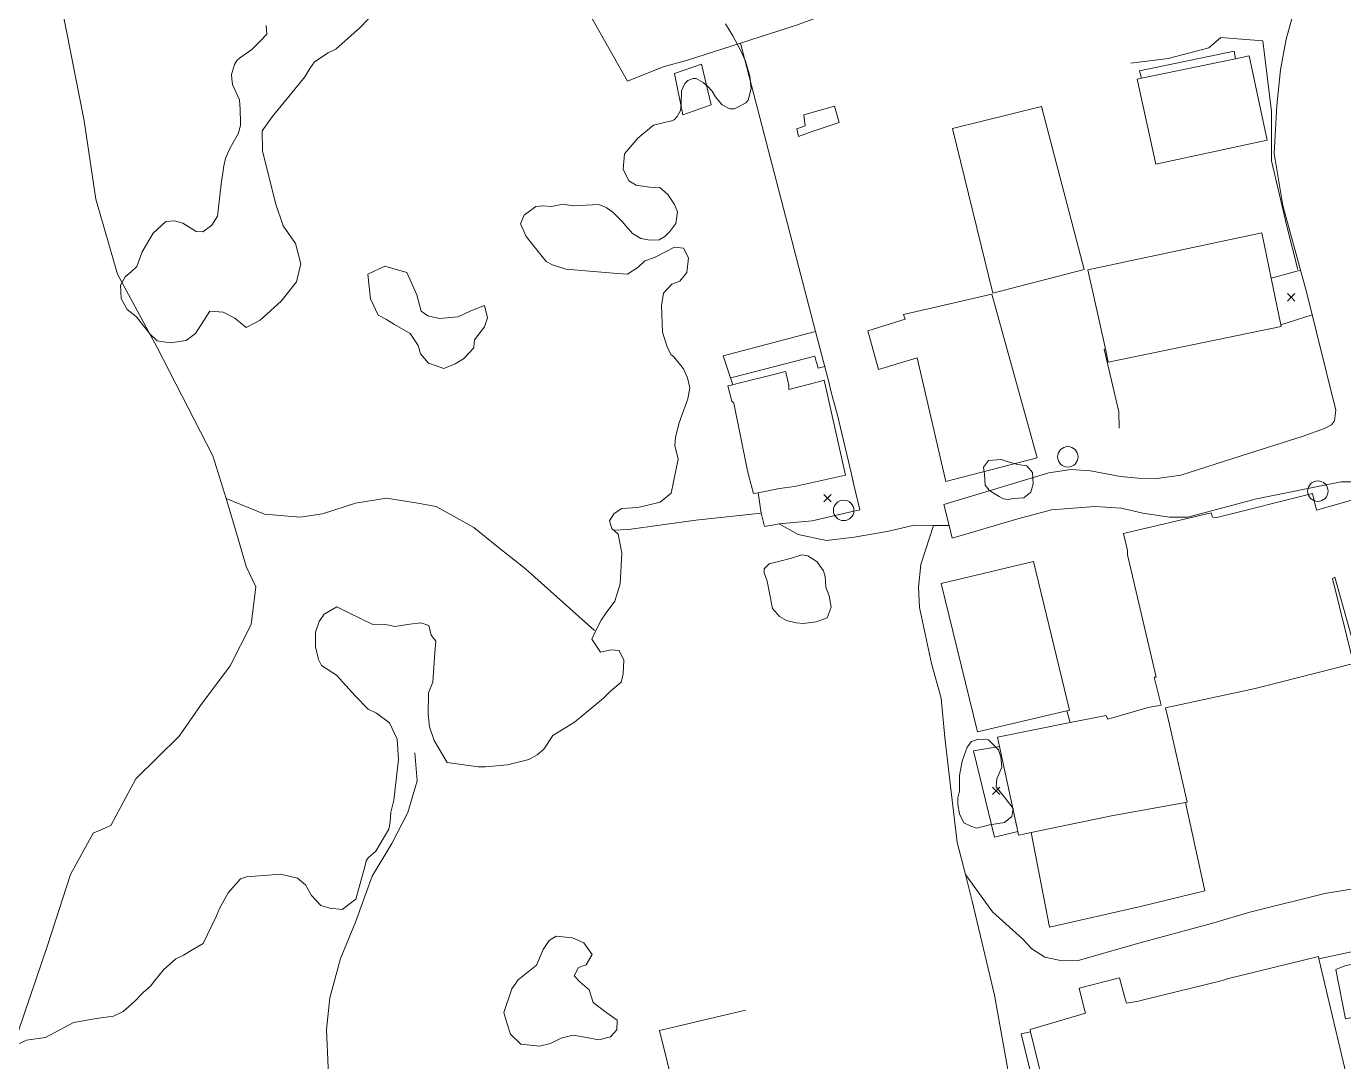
# Model space of a CAD drawing. Header units: metres. Extents: x 4652992 to 4879070, y 2074171 to 2309877.
# Drawn here: x 4653760 to 4653859.2, y 2307802.9 to 2307880.8 of the extents above; entities that cross this region are included whole.
import ezdxf

# ---------------------------------------------------------------- set-up
doc = ezdxf.new("R2010")
doc.units = ezdxf.units.M
doc.header["$MEASUREMENT"] = 0
doc.linetypes.add('DGN Style 3', pattern=[92.779933, 66.271381, -26.508552])
doc.layers.get('0').update_dxf_attribs({"color": 4, "lineweight": 0})
for name, color, linetype, lineweight in [('Level 1', 2, 'Continuous', 0), ('Level 18', 5, 'Continuous', 0), ('Level 19', 38, 'DGN Style 3', 0), ('Level 20', 30, 'DGN Style 3', 0), ('Level 30', 5, 'Continuous', 0), ('Level 31', 38, 'Continuous', 0), ('Level 35', 4, 'Continuous', 0), ('Level 37', 3, 'Continuous', 0), ('Level 38', 3, 'Continuous', 0), ('Level 40', 1, 'Continuous', 0), ('Level 61', 4, 'Continuous', 0), ('Level 62', 4, 'Continuous', 0), ('Level 63', 3, 'Continuous', 0)]:
    doc.layers.add(name, color=color, linetype=linetype, lineweight=lineweight)

# ---------------------------------------------------------------- blocks, each defined once
blk = doc.blocks.new('POSTE')
at = {"color": 0, "linetype": 'ByBlock', "lineweight": -2}
blk.add_circle((0, 0), 0.770001, dxfattribs=at)
blk = doc.blocks.new('COTA')
at = {"color": 0, "linetype": 'ByBlock', "lineweight": -2, "ltscale": 10}
for p, q in [((0, 0), (-1.419522, -1.408457)), ((-1.408457, 1.419522), (0, 0)), ((1.419522, 1.408457), (0, 0)), ((0, 0), (1.408457, -1.419522))]:
    blk.add_line(p, q, dxfattribs=at)

msp = doc.modelspace()

# ---------------------------------------------------------------- linework, layer by layer
at = {"layer": 'Level 1'}
for points in [[(4653759.391726, 2307805.13373, 1353.8125), (4653761.588076, 2307811.638491, 1353.3375), (4653763.315841, 2307816.986349, 1352.904101), (4653765.035636, 2307820.09521, 1352.7125), (4653766.358555, 2307820.690523, 1352.314769), (4653768.250674, 2307824.200686, 1352.1625), (4653771.505495, 2307827.406313, 1351.8375), (4653773.114504, 2307829.706911, 1351.5125), (4653775.347792, 2307832.696016, 1351.2375), (4653776.935295, 2307835.818106, 1350.7875), (4653777.27264, 2307838.649153, 1350.522138), (4653776.545034, 2307840.17051, 1350.351302), (4653775.959475, 2307842.252077, 1350.1125), (4653775.036216, 2307845.290727, 1349.979052), (4653774.056887, 2307848.513918, 1349.8375), (4653769.859926, 2307856.673708, 1349.6125), (4653766.868288, 2307862.195315, 1349.4125), (4653765.228518, 2307867.820498, 1349.0625), (4653764.347719, 2307873.738894, 1348.4125), (4653762.340884, 2307883.954287, 1347.1125)], [(4653802.801089, 2307835.369082, 1365), (4653797.602114, 2307839.991518, 1361.225), (4653795.448488, 2307841.710512, 1360.575), (4653793.703676, 2307843.1131, 1359.7), (4653790.878725, 2307844.684878, 1357), (4653789.340273, 2307844.973086, 1356), (4653787.118532, 2307845.324099, 1355), (4653784.790896, 2307844.946474, 1354), (4653782.314089, 2307844.140322, 1353), (4653780.615908, 2307843.903322, 1352), (4653777.936892, 2307844.114687, 1351), (4653775.036216, 2307845.290727, 1350.0019)]]:
    msp.add_polyline3d(points, dxfattribs=at)
at = {"layer": 'Level 18', "color": 30}
msp.add_polyline3d([(4653855.589468, 2307882.414127, 1370.415453), (4653854.896183, 2307879.884165, 1370.496966), (4653854.476764, 2307877.567545, 1370.567402), (4653854.189389, 2307874.877207, 1370.601088), (4653854.004395, 2307871.267322, 1370.593332), (4653854.645526, 2307867.366605, 1370.722969), (4653856.442383, 2307860.754187, 1370.868241), (4653858.631805, 2307851.938708, 1371.436495)], dxfattribs=at)
at = {"layer": 'Level 19', "linetype": 'DGN Style 3'}
msp.add_polyline3d([(4653859.860676, 2307846.557246, 1371.765435), (4653859.035079, 2307846.564335, 1371.736948), (4653852.662709, 2307845.261212, 1371.4308), (4653847.491881, 2307843.903042, 1371.338576), (4653846.101214, 2307843.896205, 1371.281365), (4653844.108949, 2307844.202707, 1371.084132), (4653842.479575, 2307844.568717, 1370.804279), (4653840.48781, 2307844.691335, 1370.404982), (4653837.214858, 2307844.456773, 1369.929149), (4653834.678674, 2307843.774502, 1369.774662), (4653829.745798, 2307842.319812, 1369.279723), (4653829.505016, 2307843.272008, 1369.227368), (4653829.109965, 2307844.83428, 1369.330797), (4653837.02494, 2307847.220731, 1369.873237), (4653838.667985, 2307847.490869, 1370.11018), (4653840.164505, 2307847.383594, 1370.312604), (4653842.412663, 2307846.951892, 1370.617569), (4653843.712226, 2307846.836137, 1370.775755), (4653845.187771, 2307846.797282, 1370.947542), (4653846.956103, 2307847.054387, 1371.17673), (4653851.50921, 2307848.504527, 1371.395917), (4653856.110122, 2307849.969636, 1371.525719), (4653857.785435, 2307850.558239, 1371.506938), (4653858.319251, 2307850.84241, 1371.480256), (4653858.52956, 2307851.148528, 1371.459541), (4653858.631805, 2307851.938708, 1371.436495)], dxfattribs=at)
at = {"layer": 'Level 20', "linetype": 'Continuous'}
for points in [[(4653816.697731, 2307843.399155, 1367.3058), (4653818.144492, 2307842.579479, 1367.8477), (4653820.271365, 2307842.127475, 1367.9877), (4653822.36112, 2307842.382757, 1368.2677), (4653824.840094, 2307842.811797, 1368.6877), (4653826.893386, 2307843.278706, 1369.1077), (4653828.328554, 2307843.275025, 1369.4095), (4653829.505016, 2307843.272008, 1369.227368)], [(4653839.107428, 2307787.56408, 1373.9706), (4653837.47022, 2307789.05675, 1373.571), (4653836.480973, 2307790.63677, 1373.571), (4653835.589555, 2307794.475359, 1373.271), (4653834.869041, 2307797.94033, 1373.271), (4653834.349119, 2307799.917565, 1372.9777), (4653832.924888, 2307807.907983, 1372.257687), (4653831.25213, 2307814.980023, 1371.767686), (4653830.732812, 2307816.992165, 1371.576671), (4653830.110267, 2307819.404271, 1371.347686), (4653829.509417, 2307824.490694, 1371.207686), (4653829.185838, 2307827.312197, 1370.927687), (4653828.896537, 2307830.26217, 1370.717686), (4653828.18944, 2307832.882903, 1370.507687), (4653827.277187, 2307837.089942, 1370.297686), (4653827.197488, 2307838.613497, 1370.087687), (4653827.384276, 2307840.331191, 1369.947687), (4653827.738907, 2307841.415913, 1369.527687), (4653828.328554, 2307843.275025, 1369.409473)], [(4653783.656565, 2307797.293728, 1364.9908), (4653783.382436, 2307798.6375, 1364.9908), (4653782.900034, 2307801.021024, 1364.6908), (4653782.724565, 2307802.463142, 1364.5908), (4653782.607994, 2307805.319143, 1364.2908), (4653782.851487, 2307807.711013, 1364.0908), (4653783.65416, 2307810.674212, 1363.5908), (4653784.782199, 2307813.401892, 1363.2908), (4653786.048749, 2307816.85604, 1362.6908), (4653787.535597, 2307819.321081, 1362.4908), (4653788.735094, 2307821.651433, 1362.2908), (4653789.439868, 2307824.048924, 1362.0908), (4653789.270263, 2307826.162029, 1361.9908)], [(4653830.732812, 2307816.992165, 1371.5767), (4653832.782408, 2307814.174568, 1372.1177), (4653835.028855, 2307812.154948, 1372.6077), (4653835.74325, 2307811.397525, 1372.8177), (4653836.707709, 2307810.770285, 1372.8177), (4653837.904513, 2307810.516627, 1372.8177), (4653839.153038, 2307810.479212, 1372.8177), (4653843.511638, 2307811.735517, 1372.8177), (4653849.272082, 2307813.304071, 1373.3777), (4653852.164106, 2307814.154682, 1373.6577), (4653857.804712, 2307815.559802, 1373.6577), (4653863.148399, 2307816.43856, 1374.0077), (4653867.562149, 2307817.314014, 1374.066648)]]:
    msp.add_polyline3d(points, dxfattribs=at)
at = {"layer": 'Level 30', "color": 1}
for points in [[(4653853.470001, 2307872.26769, 1373.923129), (4653845.076762, 2307870.473062, 1374.623128), (4653843.67031, 2307876.86564, 1374.483128), (4653843.993269, 2307876.93286, 1374.458991), (4653851.088036, 2307878.40955, 1373.928754), (4653852.09993, 2307878.620163, 1373.853129), (4653853.470001, 2307872.26769, 1373.923129)], [(4653839.667986, 2307862.529519, 1371.446493), (4653832.787831, 2307860.751616, 1371.246492), (4653829.755903, 2307873.143897, 1371.046492), (4653836.472686, 2307874.805276, 1370.846493), (4653839.667986, 2307862.529519, 1371.446493)], [(4653853.771108, 2307861.886718, 1375.533129), (4653854.498892, 2307858.372165, 1375.533129), (4653854.522407, 2307858.258607, 1375.533129), (4653841.49818, 2307855.550358, 1375.393129), (4653841.276765, 2307856.553389, 1375.393129), (4653839.960482, 2307862.516281, 1375.393129), (4653853.066905, 2307865.287397, 1375.533129), (4653853.771108, 2307861.886718, 1375.533129)], [(4653832.735017, 2307860.680546, 1371.846493), (4653836.137142, 2307848.349778, 1372.446493), (4653829.254626, 2307846.580305, 1372.046492), (4653827.091684, 2307855.893069, 1371.846493), (4653824.176714, 2307854.99982, 1370.446493), (4653823.390119, 2307857.932135, 1370.446493), (4653826.19009, 2307858.808615, 1371.846493), (4653826.078849, 2307859.139427, 1371.846493), (4653832.735017, 2307860.680546, 1371.846493)], [(4653817.44056, 2307853.508726, 1371.963037), (4653817.440561, 2307853.508714, 1371.963129), (4653819.079417, 2307853.933572, 1371.963129), (4653819.837192, 2307854.130018, 1371.963129), (4653820.093884, 2307854.196563, 1371.963129), (4653821.692085, 2307847.062044, 1371.963129), (4653821.692069, 2307847.06204, 1371.963129), (4653817.855, 2307846.206985, 1371.963129), (4653816.725352, 2307846.057326, 1369.373128), (4653815.119521, 2307845.736006, 1369.430785), (4653815.119518, 2307845.736006, 1369.430785), (4653814.775748, 2307845.667219, 1369.443129), (4653814.417986, 2307846.982387, 1369.583129), (4653814.299707, 2307847.51556, 1372.103129), (4653813.27908, 2307852.473145, 1371.893129), (4653813.13594, 2307852.627815, 1369.443129), (4653812.835516, 2307853.771348, 1369.443129), (4653813.203024, 2307853.863033, 1369.443129), (4653813.205083, 2307853.863547, 1369.443129), (4653813.213603, 2307853.865672, 1369.443129), (4653813.213656, 2307853.865685, 1369.443129), (4653813.742778, 2307853.997689, 1369.443129), (4653813.756982, 2307854.001234, 1369.443129), (4653816.40968, 2307854.663022, 1369.443129), (4653817.054832, 2307854.823973, 1369.443129), (4653817.192983, 2307854.858439, 1369.443129), (4653817.192995, 2307854.858442, 1369.443129), (4653817.229494, 2307854.693398, 1369.454206), (4653817.350718, 2307854.145247, 1369.490994), (4653817.423651, 2307853.815455, 1369.513128), (4653817.425732, 2307853.777715, 1369.814565), (4653817.43453, 2307853.618111, 1371.089354), (4653817.44056, 2307853.508726, 1371.963037)], [(4653860.312511, 2307833.103629, 1375.3231), (4653858.559518, 2307839.367918, 1375.1131), (4653858.39206, 2307839.274776, 1375.0431), (4653859.96425, 2307832.869149, 1374.2031), (4653852.961403, 2307831.094442, 1374.2031), (4653852.565633, 2307830.992773, 1377.2131), (4653845.810915, 2307829.541803, 1377.2131), (4653846.006031, 2307828.714426, 1374.4831), (4653847.427452, 2307822.444324, 1374.6231), (4653847.310195, 2307822.423112, 1374.6231), (4653841.862565, 2307821.437614, 1374.6231), (4653835.691783, 2307820.150139, 1373.955571), (4653834.744521, 2307819.952501, 1373.8531), (4653834.686702, 2307820.219932, 1373.865807), (4653833.300521, 2307826.631409, 1374.170434), (4653833.151878, 2307827.318928, 1374.2031), (4653838.631305, 2307828.424209, 1373.968632), (4653841.331234, 2307828.968825, 1373.8531), (4653841.452028, 2307828.674785, 1373.9931), (4653844.497046, 2307829.568209, 1374.8331), (4653845.46824, 2307829.743659, 1377.1431), (4653844.954827, 2307831.842592, 1377.3531), (4653845.115514, 2307831.848862, 1378.8231), (4653842.95016, 2307841.056152, 1378.8231), (4653842.937149, 2307841.384254, 1376.7931), (4653842.64953, 2307842.674962, 1376.3031), (4653849.234892, 2307844.218561, 1376.3731), (4653849.348924, 2307843.903167, 1376.5131), (4653849.677753, 2307843.866513, 1373.9231), (4653856.8724, 2307845.681955, 1374.1331)], [(4653856.8724, 2307845.681955, 1374.1331), (4653857.188633, 2307844.412885, 1374.2731), (4653857.525767, 2307844.528814, 1374.4831), (4653860.281049, 2307845.309531, 1374.4831)], [(4653838.37234, 2307829.324464, 1373.081169), (4653831.640354, 2307827.733931, 1373.013128), (4653828.908341, 2307838.899861, 1373.083129), (4653835.861661, 2307840.56296, 1373.083129), (4653838.566202, 2307829.370267, 1373.083129), (4653838.37234, 2307829.324464, 1373.081169)], [(4653857.36755, 2307810.646262, 1380.988758), (4653860.103023, 2307799.088687, 1380.689784), (4653860.5299, 2307797.285097, 1380.643129), (4653853.950887, 2307795.622313, 1379.8416), (4653853.52158, 2307796.409337, 1376.7416), (4653847.007233, 2307795.085034, 1376.7416), (4653846.46519, 2307794.601663, 1377.8416), (4653846.36772, 2307794.578411, 1377.8416), (4653838.851755, 2307792.785379, 1377.8416), (4653836.977993, 2307799.72597, 1378.823128), (4653835.647311, 2307805.157933, 1378.483018), (4653835.608618, 2307805.315879, 1378.473129), (4653839.774035, 2307806.550446, 1378.473129), (4653839.625676, 2307807.111192, 1375.113129), (4653839.306129, 2307808.437305, 1375.113129), (4653842.333973, 2307809.201598, 1375.113129), (4653842.729493, 2307807.793582, 1375.253129), (4653842.858764, 2307807.308815, 1378.543128), (4653843.776427, 2307807.454384, 1378.543128), (4653844.258514, 2307807.569217, 1377.143129), (4653850.090713, 2307809.004715, 1377.143129), (4653850.458904, 2307809.136708, 1381.063128), (4653857.327564, 2307810.815207, 1380.993129), (4653857.36755, 2307810.646262, 1380.988758)]]:
    msp.add_polyline3d(points, dxfattribs=at)
at = {"layer": 'Level 31'}
for points in [[(4653811.593864, 2307874.931555, 1368.743129), (4653809.440029, 2307874.192654, 1368.743129), (4653808.823078, 2307877.304088, 1368.603129), (4653810.85331, 2307878.006897, 1368.603129), (4653811.593864, 2307874.931555, 1368.743129)], [(4653819.124624, 2307872.90624, 1368.743129), (4653818.169947, 2307872.560084, 1368.463129), (4653818.035364, 2307873.136859, 1368.463129), (4653818.673335, 2307873.35342, 1368.603129), (4653818.574756, 2307874.193868, 1368.603129), (4653820.883588, 2307874.843476, 1368.883129), (4653821.226347, 2307873.605356, 1369.023129), (4653819.124624, 2307872.90624, 1368.743129)], [(4653865.892078, 2307807.164126, 1376.653128), (4653865.095728, 2307806.990292, 1376.373128), (4653864.01562, 2307807.090115, 1376.373128), (4653859.369564, 2307806.13266, 1376.373128), (4653858.632472, 2307809.83201, 1376.793128), (4653859.320391, 2307810.121205, 1376.723129), (4653861.462118, 2307810.577868, 1376.583129), (4653861.403254, 2307810.979034, 1376.583129), (4653864.943598, 2307811.367991, 1376.933128), (4653864.765462, 2307811.839631, 1376.303129), (4653864.989828, 2307811.967927, 1376.233128), (4653864.99487, 2307812.230396, 1376.094227), (4653864.99491, 2307812.232471, 1376.093128), (4653866.048053, 2307812.584546, 1376.093128), (4653866.728581, 2307810.294639, 1376.291994), (4653866.766684, 2307810.166424, 1376.303129), (4653865.487416, 2307809.678727, 1376.863129), (4653865.892078, 2307807.164126, 1376.653128)]]:
    msp.add_polyline3d(points, dxfattribs=at)
at = {"layer": 'Level 35'}
msp.add_line((4653838.37234, 2307829.324464, 1372.957686), (4653838.631305, 2307828.424209, 1372.957686), dxfattribs=at)
for points in [[(4653843.993269, 2307876.93286, 1374.258532), (4653843.85515, 2307877.482765, 1374.217686), (4653850.972668, 2307878.980977, 1373.727687), (4653851.088036, 2307878.40955, 1373.727687)], [(4653816.423319, 2307799.348495, 1372.370961), (4653817.365346, 2307795.432334, 1372.370961), (4653810.703746, 2307793.835026, 1372.370961), (4653810.394494, 2307794.22015, 1369.97096), (4653809.443808, 2307798.156043, 1370.053909), (4653807.679551, 2307805.257278, 1369.913909), (4653814.160804, 2307806.783659, 1369.913909)]]:
    msp.add_polyline3d(points, dxfattribs=at)
at = {"layer": 'Level 37'}
msp.add_line((4653819.446262, 2307857.879409, 1368.967686), (4653813.787289, 2307879.58103, 1368.538429), dxfattribs=at)
for points in [[(4653805.275287, 2307876.723785, 1367.777687), (4653799.665321, 2307886.677134, 1366.517686), (4653802.932022, 2307895.658043, 1366.377686), (4653807.713753, 2307904.289951, 1365.747687), (4653812.181755, 2307912.291599, 1364.977687), (4653817.412975, 2307922.095176, 1364.417687), (4653821.017719, 2307928.435838, 1364.837687), (4653825.362966, 2307936.660271, 1366.237686), (4653830.35526, 2307937.304762, 1367.217686), (4653835.276825, 2307938.110771, 1367.987686), (4653842.982428, 2307940.345892, 1368.057687), (4653850.361889, 2307942.865355, 1368.41668)], [(4653855.766418, 2307862.543442, 1372.817687), (4653854.955261, 2307865.802273, 1372.817687), (4653853.784513, 2307870.724921, 1372.677687), (4653853.796613, 2307874.436465, 1372.467686), (4653853.127753, 2307879.750725, 1371.767686), (4653849.969113, 2307879.994502, 1371.207686), (4653849.077231, 2307879.23468, 1371.277687), (4653846.006363, 2307878.434762, 1370.927687), (4653843.189801, 2307878.069251, 1370.717686)], [(4653819.190453, 2307843.619336, 1369.037687), (4653822.325266, 2307844.337315, 1369.098763), (4653822.549225, 2307844.388609, 1369.103127), (4653822.736202, 2307844.431433, 1369.106769), (4653822.78326, 2307844.442211, 1369.107687), (4653822.783259, 2307844.442216, 1369.107687), (4653822.337268, 2307846.31787, 1369.07082), (4653822.28008, 2307846.558377, 1369.066094), (4653822.270308, 2307846.599474, 1369.065285), (4653822.266022, 2307846.617501, 1369.064932), (4653822.260562, 2307846.640464, 1369.06448), (4653822.146574, 2307847.119847, 1369.055057), (4653821.089602, 2307851.565036, 1368.967686), (4653820.706576, 2307853.036775, 1368.967686), (4653820.55617, 2307853.614696, 1368.967686), (4653820.462973, 2307853.972794, 1368.967686), (4653819.446262, 2307857.879409, 1368.967686), (4653812.488886, 2307856.048305, 1368.687686), (4653813.04569, 2307854.371507, 1368.687686), (4653813.045694, 2307854.371497, 1368.687686), (4653813.213656, 2307853.865685, 1368.687686)], [(4653815.119521, 2307845.736006, 1368.984645), (4653815.119525, 2307845.735981, 1368.984647), (4653815.355509, 2307844.205933, 1369.037687), (4653810.420618, 2307843.65999, 1367.707686), (4653805.358127, 2307842.961174, 1366.867687), (4653804.24116, 2307842.912634, 1366.867687)], [(4653835.691783, 2307820.150139, 1373.012127), (4653837.079377, 2307813.026477, 1373.517686), (4653843.929243, 2307814.579096, 1374.147687), (4653848.781785, 2307815.753277, 1374.287687), (4653847.310195, 2307822.423112, 1373.886356)]]:
    msp.add_polyline3d(points, dxfattribs=at)
at = {"layer": 'Level 38', "elevation": 1372.467686, "flags": 128}
msp.add_lwpolyline([(4653842.323085, 2307850.60031), (4653842.284534, 2307851.830901), (4653841.188216, 2307856.532645), (4653841.276765, 2307856.553389)], dxfattribs=at)
at = {"layer": 'Level 38', "extrusion": (0.1510736254637855, -0.7542996168738174, 0.6389122378490183), "elevation": -1036826.501417, "flags": 128}
msp.add_lwpolyline([(5016456.932228, 862907.427013), (5016452.840354, 862907.427013), (5016449.142335, 862907.340289)], dxfattribs=at)
at = {"layer": 'Level 38'}
msp.add_polyline3d([(4653826.255, 2307884.002211, 1369.461547), (4653818.003907, 2307880.922347, 1368.897687), (4653813.787289, 2307879.58103, 1368.538429), (4653809.787984, 2307878.308841, 1368.197687), (4653807.959443, 2307877.788119, 1368.057687), (4653805.275287, 2307876.723785, 1367.777687)], dxfattribs=at)
at = {"layer": 'Level 40', "color": 3}
for points in [[(4653778.071502, 2307880.914832, 1363.2212), (4653778.099808, 2307880.266157, 1363.2212), (4653777.595582, 2307879.698121, 1363.2212), (4653776.99392, 2307879.107317, 1363.2212), (4653776.05639, 2307878.45866, 1363.2212), (4653775.887755, 2307878.290791, 1362.6465), (4653775.668287, 2307877.959293, 1362.6465), (4653775.452119, 2307877.230227, 1362.6465), (4653775.480623, 2307876.90411, 1362.6465), (4653775.518106, 2307876.475252, 1362.6465), (4653776.064459, 2307875.318767, 1362.6465), (4653776.091469, 2307874.573064, 1362.6465), (4653776.124857, 2307873.603402, 1362.6465), (4653776.132819, 2307873.372174, 1362.6465), (4653775.944635, 2307872.759678, 1362.6465), (4653775.579038, 2307872.106263, 1362.6465), (4653775.295434, 2307871.599392, 1362.6465), (4653775.001312, 2307870.888785, 1362.6465), (4653774.870747, 2307870.344739, 1362.6465), (4653774.679435, 2307868.957413, 1360.6465), (4653774.391849, 2307866.553908, 1360.6465), (4653773.97956, 2307865.86894, 1360.6465), (4653773.282565, 2307865.375026, 1360.6465), (4653772.794703, 2307865.408272, 1360.6465), (4653771.78416, 2307866.018581, 1360.6465), (4653771.16792, 2307866.205853, 1360.6465), (4653770.495524, 2307866.159242, 1360.6465), (4653769.539059, 2307865.273546, 1360.6465), (4653768.717833, 2307863.869878, 1359.4465), (4653768.328481, 2307862.765167, 1359.4465), (4653767.902587, 2307862.370769, 1359.4465), (4653767.437506, 2307861.985642, 1359.4465), (4653767.082259, 2307861.368105, 1359.4465), (4653767.131535, 2307860.36581, 1359.4465), (4653767.589655, 2307859.514351, 1359.4465), (4653768.288825, 2307858.9773, 1359.4465), (4653769.308085, 2307857.704099, 1359.4465), (4653769.841122, 2307857.165161, 1359.4465), (4653770.839142, 2307857.011398, 1359.4465), (4653772.038951, 2307857.181278, 1359.4465), (4653772.746594, 2307857.715287, 1359.4465), (4653773.813661, 2307859.40218, 1359.4465), (4653774.830197, 2307859.326464, 1359.4465), (4653775.713816, 2307858.869567, 1359.4465), (4653776.559881, 2307858.171687, 1361.2465), (4653777.603261, 2307858.731361, 1362.6465), (4653779.182564, 2307860.164185, 1362.6465), (4653780.353454, 2307861.611505, 1362.6465), (4653780.679771, 2307862.971439, 1362.6465), (4653780.265784, 2307864.506841, 1362.6465), (4653779.348575, 2307865.833061, 1362.6465), (4653778.767687, 2307867.531342, 1362.6465), (4653777.795371, 2307871.463604, 1363.0465), (4653777.751516, 2307872.986292, 1363.5427), (4653778.501504, 2307874.021493, 1366.0212), (4653780.209319, 2307876.119717, 1367.6212), (4653780.976126, 2307877.030887, 1367.6212), (4653781.357678, 2307877.669116, 1367.6212), (4653781.708185, 2307878.178025, 1367.6212), (4653782.736066, 2307878.844855, 1367.6212), (4653783.304484, 2307879.119772, 1367.6212), (4653785.152245, 2307880.760314, 1368.8212), (4653786.738036, 2307882.429301, 1368.8212)], [(4653812.660481, 2307881.027206, 1370.4212), (4653813.21593, 2307880.124773, 1370.4212), (4653813.805837, 2307878.987559, 1370.4212), (4653814.167094, 2307878.222021, 1370.4212), (4653814.489004, 2307877.10332, 1370.4212), (4653814.584071, 2307876.174442, 1370.4212), (4653814.368176, 2307875.274127, 1370.4212), (4653814.192091, 2307875.075553, 1370.4789), (4653813.582951, 2307874.757857, 1370.6278), (4653813.349824, 2307874.636258, 1370.6848), (4653812.987812, 2307874.638596, 1370.7632), (4653812.412196, 2307874.941731, 1370.9042), (4653812.349504, 2307874.974714, 1370.9196), (4653811.907493, 2307875.530894, 1371.074), (4653811.659735, 2307875.975154, 1371.1846), (4653811.300045, 2307876.337114, 1371.2955), (4653810.967644, 2307876.615874, 1371.3896), (4653810.440453, 2307876.923633, 1371.522), (4653810.217761, 2307876.925071, 1371.5702), (4653809.826753, 2307876.761549, 1371.662), (4653809.602532, 2307876.541765, 1371.7302), (4653809.348343, 2307875.990081, 1371.8625), (4653809.313909, 2307874.966675, 1372.0856), (4653809.283048, 2307874.496572, 1372.1882), (4653809.029574, 2307874.055548, 1372.2989), (4653808.798175, 2307873.816757, 1372.3711), (4653808.584838, 2307873.728201, 1372.4212), (4653807.234285, 2307873.40009, 1374.4212), (4653806.05711, 2307872.435891, 1371.6212), (4653805.044671, 2307871.236366, 1370.0212), (4653804.949156, 2307870.079885, 1370.0212), (4653805.376206, 2307869.207601, 1370.0212), (4653805.936943, 2307868.893111, 1370.0212), (4653806.946437, 2307868.744139, 1370.0212), (4653807.708264, 2307868.699435, 1370.0212), (4653808.313871, 2307868.19294, 1370.0212), (4653808.814629, 2307867.439237, 1370.0212), (4653809.045383, 2307866.885605, 1370.0212), (4653808.925527, 2307866.007178, 1370.0212), (4653808.460053, 2307865.392098, 1370.0212), (4653808.099128, 2307865.024228, 1370.0212), (4653807.672903, 2307864.762509, 1370.0212), (4653806.98679, 2307864.743938, 1370.0212), (4653806.288654, 2307864.864147, 1370.0212), (4653805.652105, 2307865.241913, 1370.0212), (4653805.153054, 2307865.813862, 1370.0212), (4653804.87073, 2307866.152912, 1370.0212), (4653804.469828, 2307866.565486, 1370.0212), (4653804.177289, 2307866.861659, 1370.0212), (4653803.669632, 2307867.208878, 1370.0212), (4653803.131231, 2307867.427269, 1370.0212), (4653801.208256, 2307867.34304, 1371.6212), (4653800.372404, 2307867.45081, 1371.6212), (4653799.560798, 2307867.281416, 1371.6212), (4653798.939567, 2307867.338243, 1371.6212), (4653798.383539, 2307867.289216, 1371.6212), (4653797.501747, 2307866.638619, 1371.6212), (4653797.208633, 2307865.984023, 1371.6212), (4653797.641885, 2307865.010116, 1370.0212), (4653799.143746, 2307863.146454, 1368.8212), (4653799.629859, 2307862.894837, 1368.8212), (4653800.643345, 2307862.5637, 1368.8212), (4653802.428658, 2307862.412976, 1368.8212), (4653804.526303, 2307862.230421, 1368.4212), (4653805.290018, 2307862.185705, 1368.4212), (4653806.04822, 2307862.687737, 1368.4212), (4653806.580494, 2307863.19794, 1368.4212), (4653807.319772, 2307863.431674, 1368.4212), (4653808.153787, 2307863.870331, 1368.4212), (4653808.827468, 2307864.210514, 1368.4212), (4653809.494444, 2307864.143223, 1368.4212), (4653809.867193, 2307863.418383, 1368.4212), (4653809.738615, 2307862.312561, 1368.4212), (4653809.21856, 2307861.663182, 1368.4212), (4653808.618886, 2307861.441776, 1368.4212), (4653807.981455, 2307860.744189, 1370.0212), (4653807.844426, 2307859.837935, 1371.2212), (4653807.907491, 2307857.831339, 1371.2212), (4653808.249639, 2307856.799676, 1371.2212), (4653808.545304, 2307856.14118, 1371.2212), (4653808.771951, 2307855.951753, 1371.2212), (4653809.508784, 2307855.052887, 1371.2212), (4653809.804351, 2307854.39449, 1371.2212), (4653809.983346, 2307853.627957, 1371.2212), (4653809.831048, 2307852.804036, 1371.2212), (4653809.591212, 2307852.18197, 1371.2212), (4653809.445609, 2307851.763843, 1371.2212), (4653809.154403, 2307850.92759, 1371.2212), (4653808.907871, 2307849.89963, 1371.2212), (4653808.849907, 2307849.279746, 1371.2212), (4653809.106227, 2307848.268579, 1371.2212), (4653808.573231, 2307845.69207, 1371.6212), (4653807.734898, 2307845.031024, 1371.6212), (4653806.721287, 2307844.773295, 1371.6212), (4653806.048983, 2307844.615736, 1371.6212), (4653804.863314, 2307844.537012, 1370.4212), (4653804.277453, 2307844.177011, 1370.4212), (4653803.918535, 2307843.627484, 1370.4212), (4653804.096014, 2307843.041618, 1370.4212), (4653804.58265, 2307842.609241, 1370.4212), (4653804.844947, 2307841.184793, 1369.2212), (4653804.738465, 2307838.88392, 1370.0212), (4653804.333395, 2307837.573953, 1370.0212), (4653803.666727, 2307836.688592, 1370.0212), (4653803.307607, 2307836.138572, 1370.0212), (4653802.80268, 2307835.169538, 1370.0212), (4653802.603396, 2307834.717798, 1370.0212), (4653803.244772, 2307833.733267, 1368.8212), (4653804.059568, 2307833.904122, 1368.8212), (4653804.640222, 2307833.857824, 1368.8212), (4653805.012779, 2307833.133774, 1368.8212), (4653804.947896, 2307832.104246, 1368.8212), (4653804.793277, 2307831.459417, 1368.8212), (4653803.99431, 2307830.784987, 1368.8212), (4653803.462333, 2307830.274584, 1368.8212), (4653801.299374, 2307828.468448, 1368.8212), (4653799.644051, 2307827.450769, 1368.8212), (4653798.988199, 2307826.424366, 1368.8212), (4653798.476552, 2307825.999817, 1368.8212), (4653797.846029, 2307825.64889, 1368.8212), (4653796.248587, 2307825.253466, 1368.8212), (4653794.852538, 2307825.128518, 1368.8212), (4653794.573328, 2307825.103469, 1368.8212), (4653794.025124, 2307825.096544, 1368.8212), (4653791.688658, 2307825.430202, 1367.6212), (4653790.713446, 2307827.0717, 1367.6212), (4653790.369048, 2307828.109005, 1367.6212), (4653790.273412, 2307829.042133, 1367.6212), (4653790.299955, 2307830.674892, 1367.6212), (4653790.625931, 2307831.463041, 1367.6212), (4653790.75868, 2307833.70708, 1368.4212), (4653790.833843, 2307834.558945, 1367.6212), (4653790.4804, 2307835.011095, 1367.6212), (4653790.309331, 2307835.743222, 1367.6212), (4653789.720903, 2307835.939921, 1367.6212), (4653788.889823, 2307835.848049, 1367.6212), (4653787.745962, 2307835.657008, 1367.6212), (4653787.079965, 2307835.814325, 1367.6212), (4653786.822532, 2307835.776104, 1367.6212), (4653786.100386, 2307835.810088, 1367.6212), (4653784.278818, 2307836.702336, 1366.0212), (4653783.37784, 2307837.143411, 1366.0212), (4653782.421965, 2307836.593197, 1366.0212), (4653782.060337, 2307836.039541, 1366.0212), (4653781.776716, 2307835.239172, 1366.0212), (4653781.787909, 2307834.140937, 1366.0212), (4653782.013713, 2307833.174687, 1366.0212), (4653782.223703, 2307832.714282, 1366.0212), (4653783.36342, 2307831.986561, 1365.2212), (4653784.763582, 2307830.44015, 1364.0212), (4653785.750591, 2307829.425252, 1363.2212), (4653786.371547, 2307829.141074, 1363.2212), (4653787.344175, 2307828.407423, 1363.2212), (4653787.933897, 2307827.180077, 1364.8212), (4653788.030471, 2307825.638136, 1366.0212), (4653787.677926, 2307822.597462, 1367.6212), (4653787.460808, 2307821.692514, 1367.6212), (4653787.414639, 2307820.929409, 1367.6212), (4653787.290657, 2307820.412324, 1367.6212), (4653786.323435, 2307818.751285, 1367.2212), (4653785.746396, 2307818.249465, 1367.2212), (4653785.597879, 2307818.011126, 1367.2212), (4653785.515157, 2307817.66614, 1367.2212), (4653784.806553, 2307815.134397, 1366.0212), (4653783.799093, 2307814.367529, 1366.0212), (4653782.858447, 2307814.452184, 1366.0212), (4653782.175874, 2307814.658672, 1366.0212), (4653781.487603, 2307815.41418, 1366.0212), (4653781.036673, 2307816.205175, 1366.0212), (4653780.42661, 2307816.714167, 1366.0212), (4653779.863407, 2307816.846832, 1366.0212), (4653779.170319, 2307817.010148, 1366.0212), (4653776.57876, 2307816.821546, 1366.8212), (4653776.127108, 2307816.654367, 1366.8212), (4653775.188043, 2307815.598795, 1366.8212), (4653774.541497, 2307814.428595, 1366.8212), (4653774.320272, 2307813.887951, 1366.8212), (4653773.323489, 2307811.788982, 1367.2212), (4653772.52964, 2307811.337824, 1367.2212), (4653771.83273, 2307810.909436, 1367.2212), (4653771.263706, 2307810.63314, 1367.2212), (4653770.333455, 2307809.803777, 1367.2212), (4653769.68341, 2307808.999654, 1367.2212), (4653769.353228, 2307808.575907, 1367.2212), (4653768.785906, 2307808.116869, 1367.2212), (4653768.113229, 2307807.409145, 1367.2212), (4653767.300449, 2307806.688701, 1367.2212), (4653766.570392, 2307806.313442, 1367.2212), (4653765.43856, 2307806.169413, 1367.2212), (4653763.552549, 2307805.854236, 1365.2212), (4653761.448847, 2307804.729972, 1361.6212), (4653760.013961, 2307804.515736, 1361.6212), (4653759.439753, 2307804.237006, 1361.6212)], [(4653790.279485, 2307855.481812, 1365.6212), (4653791.437422, 2307855.082613, 1366.8212), (4653792.296454, 2307855.440355, 1368.8212), (4653792.936079, 2307855.815804, 1370.6833), (4653793.70209, 2307856.64978, 1372.1183), (4653793.702414, 2307856.746129, 1372.0212), (4653793.765073, 2307857.246729, 1372.0212), (4653794.513862, 2307858.214582, 1372.0212), (4653794.737154, 2307858.906156, 1372.0212), (4653794.497609, 2307859.821851, 1372.0212), (4653793.485626, 2307859.431728, 1372.0212), (4653792.514849, 2307858.974507, 1372.0212), (4653791.107177, 2307858.84993, 1372.0212), (4653790.237971, 2307859.055846, 1372.0212), (4653789.746701, 2307859.40138, 1372.0212), (4653789.409083, 2307860.626801, 1372.0212), (4653788.670018, 2307862.303399, 1371.2212), (4653787.012615, 2307862.779173, 1369.6212), (4653785.727246, 2307862.188637, 1368.0212), (4653785.925947, 2307860.31878, 1366.4212), (4653786.507929, 2307859.093163, 1365.6212), (4653787.126863, 2307858.772966, 1365.6212), (4653787.732724, 2307858.398162, 1365.6212), (4653788.90245, 2307857.716251, 1365.6212), (4653789.499795, 2307856.823024, 1365.6212), (4653789.69769, 2307856.197835, 1365.6212), (4653790.279485, 2307855.481812, 1365.6212)], [(4653832.231213, 2307846.313734, 1374.56368), (4653832.16591, 2307847.142114, 1374.96368), (4653832.109522, 2307847.660879, 1374.96368), (4653832.47994, 2307848.150746, 1374.96368), (4653833.464602, 2307848.243847, 1374.16368), (4653833.961825, 2307848.053771, 1374.16368), (4653834.672665, 2307847.849236, 1374.16368), (4653835.373826, 2307847.755419, 1374.16368), (4653835.797228, 2307847.257569, 1374.16368), (4653835.848378, 2307846.414219, 1374.16368), (4653835.658418, 2307845.77254, 1374.16368), (4653835.124626, 2307845.356844, 1374.16368), (4653834.340894, 2307845.308423, 1374.56368), (4653833.957743, 2307845.218555, 1374.56368), (4653833.607351, 2307845.26541, 1374.56368), (4653833.28972, 2307845.44899, 1374.56368), (4653832.843387, 2307845.699172, 1374.56368), (4653832.533934, 2307845.916943, 1374.56368), (4653832.231213, 2307846.313734, 1374.56368)], [(4653815.978376, 2307838.172919, 1370.16368), (4653815.792252, 2307839.078483, 1370.56368), (4653815.579597, 2307839.710513, 1370.56368), (4653815.576661, 2307840.002074, 1370.56368), (4653815.959608, 2307840.384147, 1370.56368), (4653816.654176, 2307840.547061, 1370.56368), (4653817.625244, 2307840.813534, 1370.96368), (4653818.412931, 2307841.06319, 1370.96368), (4653818.868859, 2307840.991656, 1370.96368), (4653819.560512, 2307840.537358, 1370.96368), (4653820.048462, 2307839.840609, 1370.96368), (4653820.164403, 2307839.413534, 1370.96368), (4653820.232356, 2307838.634498, 1370.96368), (4653820.471011, 2307837.96042, 1370.96368), (4653820.634019, 2307837.122588, 1370.96368), (4653820.332912, 2307836.32185, 1370.96368), (4653819.494399, 2307836.01148, 1370.96368), (4653818.523104, 2307835.887752, 1370.56368), (4653817.989731, 2307835.941151, 1370.56368), (4653817.266076, 2307836.112249, 1370.56368), (4653816.72148, 2307836.422794, 1370.56368), (4653816.213535, 2307837.025924, 1370.16368), (4653815.978376, 2307838.172919, 1370.16368)], [(4653830.615469, 2307820.884587, 1373.76368), (4653830.296222, 2307821.560947, 1373.76368), (4653830.16144, 2307822.25387, 1373.76368), (4653830.163418, 2307822.764256, 1373.76368), (4653830.286104, 2307823.276191, 1373.76368), (4653830.291097, 2307824.455188, 1374.16368), (4653830.486221, 2307825.52029, 1374.16368), (4653830.858886, 2307826.573475, 1374.16368), (4653831.202321, 2307827.002881, 1374.16368), (4653831.7257, 2307827.179546, 1374.16368), (4653832.464271, 2307827.125178, 1374.16368), (4653833.232756, 2307826.386542, 1374.96368), (4653833.401278, 2307825.836849, 1374.96368), (4653833.486963, 2307825.066785, 1374.96368), (4653833.098785, 2307824.19869, 1374.96368), (4653833.063493, 2307823.585757, 1375.36368), (4653833.7523, 2307822.703714, 1375.36368), (4653834.326284, 2307821.968708, 1375.36368), (4653834.240321, 2307821.359559, 1375.36368), (4653833.669774, 2307820.904587, 1374.56368), (4653832.579301, 2307820.741864, 1374.56368), (4653831.565743, 2307820.490416, 1374.16368), (4653831.145745, 2307820.619589, 1374.16368), (4653830.615469, 2307820.884587, 1373.76368)], [(4653796.193732, 2307805.814191, 1370.415511), (4653795.971385, 2307806.606577, 1370.215511), (4653796.570165, 2307808.377295, 1370.215511), (4653797.036146, 2307809.049615, 1370.215511), (4653798.418956, 2307810.166519, 1369.615511), (4653798.921266, 2307811.35273, 1369.615511), (4653799.387608, 2307812.025577, 1369.615511), (4653799.898701, 2307812.339994, 1369.615511), (4653801.134069, 2307812.22285, 1369.615511), (4653802.001766, 2307811.844482, 1369.615511), (4653802.617439, 2307810.960267, 1369.615511), (4653802.172678, 2307810.195447, 1369.615511), (4653801.598921, 2307809.98276, 1369.615511), (4653801.269949, 2307809.358712, 1370.015511), (4653801.679262, 2307808.909145, 1370.415511), (4653802.40438, 2307808.304094, 1370.415511), (4653802.701452, 2307807.365601, 1370.415511), (4653803.540209, 2307806.69041, 1370.415511), (4653804.512313, 2307806.02727, 1370.415511), (4653804.468309, 2307805.299423, 1370.415511), (4653803.991053, 2307804.760417, 1370.415511), (4653803.110074, 2307804.533556, 1370.415511), (4653802.029472, 2307804.744503, 1370.415511), (4653801.195918, 2307804.897293, 1370.415511), (4653800.273608, 2307804.680112, 1370.415511), (4653799.47658, 2307804.259699, 1370.415511), (4653798.646421, 2307804.064212, 1370.415511), (4653797.247596, 2307804.219702, 1370.415511), (4653796.469441, 2307804.967481, 1370.415511), (4653796.193732, 2307805.814191, 1370.415511)]]:
    msp.add_polyline3d(points, dxfattribs=at)
at = {"layer": 'Level 62'}
for p, q in [((4653853.771301, 2307861.886771, 1370.688356), (4653855.971527, 2307862.486171, 1370.830176)), ((4653856.848096, 2307859.119794, 1370.97357), (4653854.499084, 2307858.372226, 1370.71797))]:
    msp.add_line(p, q, dxfattribs=at)
at = {"layer": 'Level 62', "elevation": 1371.697687, "flags": 128}
msp.add_lwpolyline([(4653834.686507, 2307820.219886), (4653832.922023, 2307819.804762), (4653831.339507, 2307826.308702), (4653833.300324, 2307826.631377)], dxfattribs=at)
at = {"layer": 'Level 62'}
for points in [[(4653813.045888, 2307854.371548, 1367.291602), (4653813.263354, 2307854.428029, 1367.2932), (4653819.382561, 2307856.016509, 1367.4277), (4653819.526229, 2307855.519414, 1367.4277), (4653819.538962, 2307855.475302, 1367.4277), (4653819.646178, 2307855.104212, 1367.4271), (4653820.133791, 2307855.23685, 1367.4263)], [(4653819.19046, 2307843.619306, 1367.3344), (4653819.190413, 2307843.619296, 1367.3344), (4653816.697731, 2307843.399155, 1367.3058), (4653816.213332, 2307843.300798, 1367.3001), (4653815.98596, 2307843.254683, 1367.299), (4653815.611716, 2307843.178716, 1367.2972), (4653815.355557, 2307844.20574, 1367.292201)], [(4653846.367782, 2307794.57822, 1373.488531), (4653846.597752, 2307793.862819, 1373.488531), (4653838.123912, 2307791.886184, 1373.388531), (4653834.945203, 2307804.990077, 1373.388531), (4653835.647116, 2307805.157886, 1373.388531)]]:
    msp.add_polyline3d(points, dxfattribs=at)

# ---------------------------------------------------------------- block references
at = {"layer": 'Level 61', "zscale": 0.1}
for p in [(4653838.451561, 2307848.430192, 1370.297686), (4653857.283629, 2307845.853387, 1372.047686), (4653821.564013, 2307844.401092, 1367.357687)]:
    msp.add_blockref('POSTE', p, dxfattribs=at)
at = {"layer": 'Level 63', "xscale": 0.2, "yscale": 0.2, "zscale": 0.1}
for p in [(4653855.276698, 2307860.444392, 1370.797052), (4653820.348892, 2307845.32366, 1367.332772), (4653833.048049, 2307823.288979, 1371.697687)]:
    msp.add_blockref('COTA', p, dxfattribs=at)

doc.saveas('drawing.dxf')
